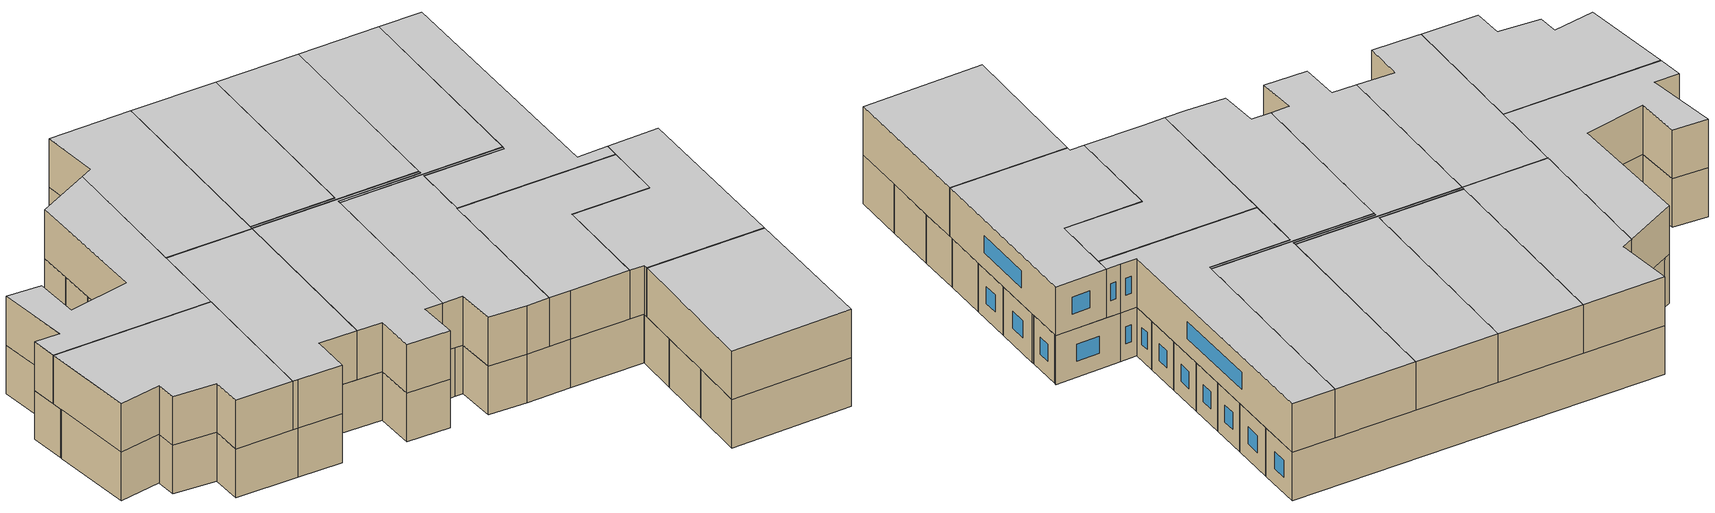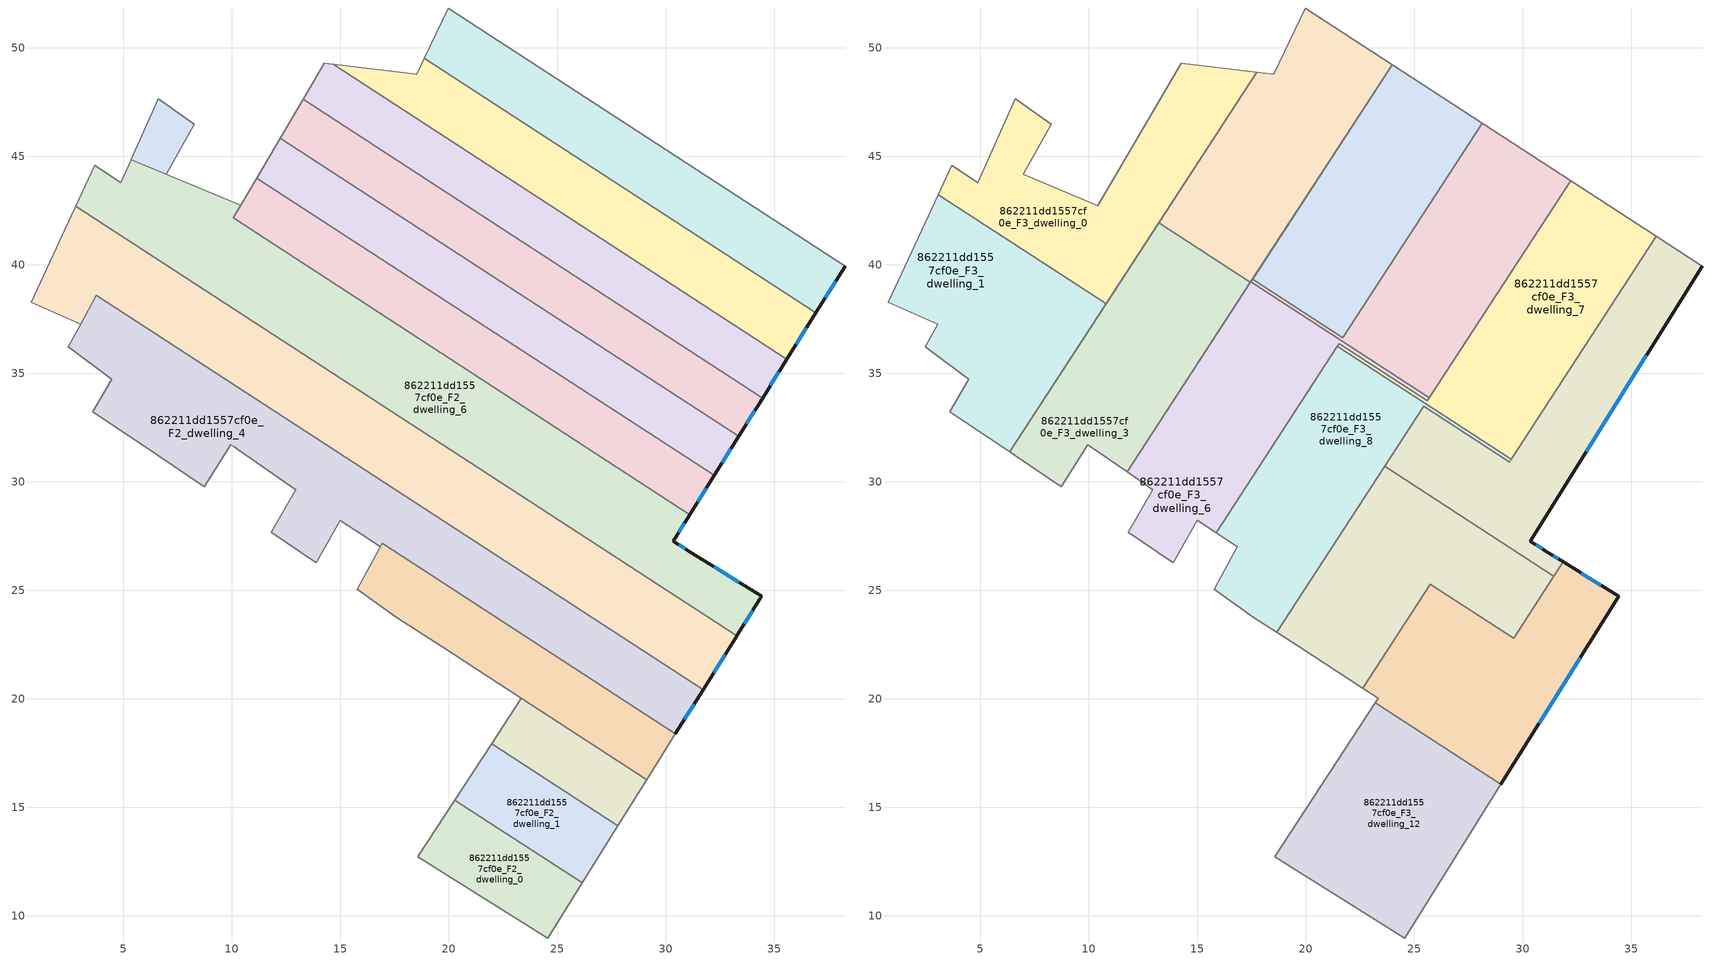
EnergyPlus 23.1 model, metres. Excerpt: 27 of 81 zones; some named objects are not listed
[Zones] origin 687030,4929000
862211dd1557cf0e_F2_dwelling_0
 floor to 862211dd1557cf0e_F1_dwelling_0 (EU_floor_Construction): 26.15,11.52 24.56,8.98 18.59,12.72 20.29,15.33 z6
 wall to 862211dd1557cf0e_F2_dwelling_1 (EU_wall_Construction): 26.15,11.52 20.29,15.33 z6:9
 wall adiabatic (EU_wall_Construction): 20.29,15.33 18.59,12.72 24.56,8.98 26.15,11.52 z6:9
862211dd1557cf0e_F2_dwelling_1
 floor to 862211dd1557cf0e_F1_dwelling_1 (EU_floor_Construction): 27.8,14.15 26.15,11.52 20.29,15.33 21.98,17.93 z6
 wall to 862211dd1557cf0e_F2_dwelling_2 (EU_wall_Construction): 27.8,14.15 21.98,17.93 z6:9
 wall adiabatic (EU_wall_Construction): 26.15,11.52 27.8,14.15 / 21.98,17.93 20.29,15.33 z6:9
862211dd1557cf0e_F2_dwelling_10
 floor to 862211dd1557cf0e_F1_dwelling_10 (EU_floor_Construction): 34.46,33.85 33.37,32.1 12.25,45.83 13.3,47.61 z6
 wall outside (EU_wall_Construction): 33.37,32.1 34.46,33.85 z6:9
 wall to 862211dd1557cf0e_F2_dwelling_9 (EU_wall_Construction): 12.25,45.83 33.37,32.1 z6:9
 wall adiabatic (EU_wall_Construction): 13.3,47.61 12.25,45.83 z6:9
 wall to 862211dd1557cf0e_F2_dwelling_11 (EU_wall_Construction): 34.46,33.85 13.3,47.61 z6:9
 window (EU_Window_Construction): 33.72,32.67 34.11,33.28 z6.98:8.02
 ceiling adiabatic (EU_roof_Construction): 14.72,44.22 15.85,45.95 13.3,47.61 12.25,45.83 z9
862211dd1557cf0e_F2_dwelling_11
 floor to 862211dd1557cf0e_F1_dwelling_11 (EU_floor_Construction): 35.58,35.64 34.46,33.85 13.3,47.61 14.28,49.28 14.69,49.23 z6
 wall outside (EU_wall_Construction): 34.46,33.85 35.58,35.64 z6:9
 wall adiabatic (EU_wall_Construction): 14.69,49.23 14.28,49.28 13.3,47.61 z6:9
 wall to 862211dd1557cf0e_F2_dwelling_12 (EU_wall_Construction): 35.58,35.64 14.69,49.23 z6:9
 window (EU_Window_Construction): 34.83,34.44 35.22,35.06 z6.98:8.02
 ceiling adiabatic (EU_roof_Construction): 32.25,35.29 33.4,37.06 29.45,39.63 28.3,37.86 z9
862211dd1557cf0e_F2_dwelling_12
 floor to 862211dd1557cf0e_F1_dwelling_12 (EU_floor_Construction): 36.92,37.79 35.58,35.64 14.69,49.23 18.53,48.78 18.88,49.52 z6
 wall outside (EU_wall_Construction): 35.58,35.64 36.92,37.79 z6:9
 wall adiabatic (EU_wall_Construction): 18.88,49.52 18.53,48.78 14.69,49.23 z6:9
 wall to 862211dd1557cf0e_F2_dwelling_13 (EU_wall_Construction): 36.92,37.79 18.88,49.52 z6:9
 window (EU_Window_Construction): 36.02,36.34 36.49,37.09 z6.98:8.02
 ceiling adiabatic (EU_roof_Construction): 33.4,37.06 34.78,39.18 30.82,41.75 29.45,39.63 z9
862211dd1557cf0e_F2_dwelling_13
 floor to 862211dd1557cf0e_F1_dwelling_13 (EU_floor_Construction): 38.27,39.94 36.92,37.79 18.88,49.52 19.98,51.83 z6
 wall outside (EU_wall_Construction): 36.92,37.79 38.27,39.94 z6:9
 wall adiabatic (EU_wall_Construction): 38.27,39.94 19.98,51.83 18.88,49.52 z6:9
 window (EU_Window_Construction): 37.36,38.49 37.83,39.24 z6.98:8.02
 ceiling adiabatic (EU_roof_Construction): 30.82,41.75 32.21,43.88 23.98,49.22 22.6,47.1 z9
862211dd1557cf0e_F2_dwelling_2
 floor to 862211dd1557cf0e_F1_dwelling_2 (EU_floor_Construction): 29.12,16.26 27.8,14.15 21.98,17.93 23.34,20.02 z6
 wall to 862211dd1557cf0e_F2_dwelling_3 (EU_wall_Construction): 29.12,16.26 23.34,20.02 z6:9
 wall adiabatic (EU_wall_Construction): 27.8,14.15 29.12,16.26 / 23.34,20.02 21.98,17.93 z6:9
862211dd1557cf0e_F2_dwelling_3
 floor to 862211dd1557cf0e_F1_dwelling_3 (EU_floor_Construction): 30.45,18.39 29.12,16.26 23.34,20.02 19.72,22.39 17.58,23.75 15.78,25.04 16.95,27.17 z6
 wall adiabatic (EU_wall_Construction): 29.12,16.26 30.45,18.39 16.95,27.17 15.78,25.04 17.58,23.75 19.72,22.39 23.34,20.02 z6:9
862211dd1557cf0e_F2_dwelling_4
 floor to 862211dd1557cf0e_F1_dwelling_4 (EU_floor_Construction): 31.72,20.42 30.45,18.39 16.94,27.17 16.85,27 16.48,27.25 16.22,27.42 16.2,27.43 15.13,28.14 15,28.22 13.89,26.26 11.82,27.67 12.97,29.63 10.37,31.43 10.33,31.45 10.12,31.6 9.97,31.71 8.74,29.78 6.61,31.23 3.61,33.23 4.48,34.73 2.48,36.23 3.04,37.26 3.77,38.59 z6
 wall outside (EU_wall_Construction): 30.45,18.39 31.72,20.42 z6:9
 wall adiabatic (EU_wall_Construction): 3.04,37.25 2.48,36.23 4.48,34.73 3.61,33.23 6.61,31.23 8.74,29.78 9.97,31.71 10.12,31.6 10.33,31.45 10.37,31.43 12.97,29.63 11.82,27.67 13.89,26.26 15,28.22 15.13,28.14 16.2,27.43 16.22,27.42 16.48,27.25 16.85,27 16.94,27.17 30.45,18.39 / 3.77,38.59 3.04,37.26 z6:9
 wall to 862211dd1557cf0e_F2_dwelling_5 (EU_wall_Construction): 31.72,20.42 3.77,38.59 z6:9
 window (EU_Window_Construction): 30.87,19.05 31.31,19.76 z6.98:8.02
862211dd1557cf0e_F2_dwelling_5
 floor to 862211dd1557cf0e_F1_dwelling_5 (EU_floor_Construction): 33.28,22.9 33.22,22.81 31.72,20.42 3.77,38.59 3.04,37.26 0.78,38.28 2.78,42.61 2.83,42.7 z6
 wall outside (EU_wall_Construction): 31.72,20.42 33.22,22.81 33.28,22.9 z6:9
 wall adiabatic (EU_wall_Construction): 2.83,42.7 2.78,42.61 0.78,38.28 3.04,37.26 3.77,38.59 z6:9
 wall to 862211dd1557cf0e_F2_dwelling_6 (EU_wall_Construction): 33.28,22.9 2.83,42.7 z6:9
 window (EU_Window_Construction): 32.21,21.2 32.74,22.03 z6.98:8.02
 ceiling adiabatic (EU_roof_Construction): 13.12,32.51 14.72,34.97 10.49,37.71 8.9,35.26 z9
862211dd1557cf0e_F2_dwelling_6
 floor to 862211dd1557cf0e_F1_dwelling_6 (EU_floor_Construction): 31.11,28.49 30.35,27.27 31.19,26.74 34.42,24.72 34.36,24.63 33.28,22.9 2.83,42.7 3.7,44.58 4.9,43.78 5.38,44.84 10.42,42.73 10.08,42.16 z6
 wall outside (EU_wall_Construction): 33.28,22.9 34.36,24.63 34.42,24.72 31.19,26.74 30.35,27.27 31.11,28.49 z6:9
 wall adiabatic (EU_wall_Construction): 10.08,42.16 10.42,42.73 5.38,44.84 4.9,43.78 3.7,44.58 2.83,42.7 z6:9
 wall to 862211dd1557cf0e_F2_dwelling_8 (EU_wall_Construction): 31.11,28.49 10.08,42.16 z6:9
 window (EU_Window_Construction): 30.6,27.66 30.86,28.09 / 30.91,26.91 30.62,27.09 / 33.37,25.37 32.24,26.08 / 33.63,23.46 34.01,24.07 z6.98:8.02
862211dd1557cf0e_F2_dwelling_7
 floor to 862211dd1557cf0e_F1_dwelling_7 (EU_floor_Construction): 8.27,46.47 6.99,44.17 5.38,44.84 6.63,47.66 z6
 wall adiabatic (EU_wall_Construction): 5.38,44.84 6.99,44.17 8.27,46.47 6.63,47.66 5.38,44.85 z6:9
862211dd1557cf0e_F2_dwelling_8
 floor to 862211dd1557cf0e_F1_dwelling_8 (EU_floor_Construction): 32.24,30.29 31.11,28.49 10.08,42.16 10.43,42.73 11.17,43.99 z6
 wall outside (EU_wall_Construction): 31.11,28.49 32.24,30.29 z6:9
 wall adiabatic (EU_wall_Construction): 11.17,43.99 10.43,42.73 10.08,42.16 z6:9
 wall to 862211dd1557cf0e_F2_dwelling_9 (EU_wall_Construction): 32.24,30.29 11.17,43.99 z6:9
 window (EU_Window_Construction): 31.48,29.07 31.87,29.7 z6.98:8.02
 ceiling adiabatic (EU_roof_Construction): 12.4,40.65 13.56,42.43 11.17,43.99 10.43,42.73 10.08,42.16 z9
862211dd1557cf0e_F2_dwelling_9
 floor to 862211dd1557cf0e_F1_dwelling_9 (EU_floor_Construction): 33.37,32.1 32.24,30.29 11.17,43.99 12.25,45.83 z6
 wall outside (EU_wall_Construction): 32.24,30.29 33.37,32.1 z6:9
 wall adiabatic (EU_wall_Construction): 12.25,45.83 11.17,43.99 z6:9
 window (EU_Window_Construction): 32.6,30.88 33,31.51 z6.98:8.02
 ceiling adiabatic (EU_roof_Construction): 13.56,42.43 14.72,44.22 12.25,45.83 11.17,43.99 z9
862211dd1557cf0e_F3_dwelling_0
 floor to 862211dd1557cf0e_F2_dwelling_6 (EU_floor_Construction): 10.42,42.73 10.08,42.16 12.4,40.65 10.81,38.19 3.07,43.22 3.7,44.58 4.9,43.78 5.38,44.84 z9
 floor to 862211dd1557cf0e_F2_dwelling_7 (EU_floor_Construction): 8.27,46.47 6.99,44.17 5.38,44.85 6.63,47.66 z9
 floor to 862211dd1557cf0e_F2_dwelling_11 (EU_floor_Construction): 17,47.73 15.85,45.95 13.3,47.61 14.28,49.28 14.69,49.23 z9
 floor adiabatic (EU_floor_Construction): 14.28,49.28 13.3,47.61 15.85,45.95 12.4,40.65 10.08,42.16 10.42,42.73 z9
 floor to 862211dd1557cf0e_F2_dwelling_12 (EU_floor_Construction): 17.75,48.87 17,47.73 14.69,49.23 z9
 wall adiabatic (EU_wall_Construction): 10.81,38.19 17.75,48.87 14.28,49.28 10.42,42.73 6.99,44.17 8.27,46.47 6.63,47.66 4.9,43.78 3.7,44.58 3.07,43.22 z9:12
 wall to 862211dd1557cf0e_F3_dwelling_1 (EU_wall_Construction): 3.07,43.22 10.81,38.19 z9:12
 ceiling to 862211dd1557cf0e_F4_dwelling_0 (EU_floor_Construction): 10.81,38.19 17.75,48.87 14.28,49.28 10.42,42.73 6.99,44.17 8.27,46.47 6.63,47.66 4.9,43.78 3.7,44.58 3.07,43.22 z12
862211dd1557cf0e_F3_dwelling_1
 floor to 862211dd1557cf0e_F2_dwelling_5 (EU_floor_Construction): 10.49,37.71 8.9,35.26 3.77,38.59 3.04,37.26 0.78,38.28 2.81,42.67 2.83,42.7 z9
 floor to 862211dd1557cf0e_F2_dwelling_4 (EU_floor_Construction): 8.9,35.26 6.38,31.38 3.61,33.23 4.48,34.73 2.48,36.23 3.1,37.37 3.77,38.59 z9
 floor to 862211dd1557cf0e_F2_dwelling_6 (EU_floor_Construction): 10.81,38.19 10.49,37.71 2.83,42.7 3.07,43.22 z9
 wall adiabatic (EU_wall_Construction): 3.07,43.22 0.78,38.28 3.04,37.26 2.48,36.23 4.48,34.73 3.61,33.23 6.38,31.38 10.81,38.19 z9:12
 ceiling to 862211dd1557cf0e_F4_dwelling_1 (EU_floor_Construction): 6.38,31.38 10.81,38.19 3.07,43.22 0.78,38.28 3.04,37.26 2.48,36.23 4.48,34.73 3.61,33.23 z12
862211dd1557cf0e_F3_dwelling_10
 floor to 862211dd1557cf0e_F2_dwelling_3 (EU_floor_Construction): 23.99,22.59 22.63,20.48 19.72,22.39 18.67,23.05 20.04,25.16 z9
 floor to 862211dd1557cf0e_F2_dwelling_5 (EU_floor_Construction): 30.73,24.55 29.58,22.79 25.75,25.28 25.3,24.59 21.34,27.17 22.94,29.62 z9
 floor to 862211dd1557cf0e_F2_dwelling_4 (EU_floor_Construction): 25.3,24.59 23.99,22.59 20.04,25.16 21.34,27.17 z9
 floor to 862211dd1557cf0e_F2_dwelling_6 (EU_floor_Construction): 31.44,25.64 30.73,24.55 22.94,29.62 23.64,30.7 z9
 wall to 862211dd1557cf0e_F3_dwelling_11 (EU_wall_Construction): 22.63,20.48 25.75,25.28 29.58,22.79 31.44,25.64 z9:12
 wall adiabatic (EU_wall_Construction): 18.67,23.05 19.72,22.39 22.63,20.48 z9:12
 wall to 862211dd1557cf0e_F3_dwelling_9 (EU_wall_Construction): 31.44,25.64 23.64,30.71 z9:12
 wall to 862211dd1557cf0e_F3_dwelling_8 (EU_wall_Construction): 23.64,30.71 18.67,23.05 z9:12
 ceiling to 862211dd1557cf0e_F4_dwelling_10 (EU_floor_Construction): 29.58,22.79 31.44,25.64 23.64,30.71 18.67,23.05 19.72,22.39 22.63,20.48 25.75,25.28 z12
862211dd1557cf0e_F3_dwelling_11
 floor to 862211dd1557cf0e_F2_dwelling_4 (EU_floor_Construction): 31.72,20.42 30.45,18.39 23.99,22.59 25.3,24.59 z9
 floor to 862211dd1557cf0e_F2_dwelling_2 (EU_floor_Construction): 29.12,16.26 28.99,16.05 23.2,19.81 23.34,20.02 z9
 floor to 862211dd1557cf0e_F2_dwelling_3 (EU_floor_Construction): 30.45,18.39 29.12,16.26 23.34,20.02 22.63,20.48 23.99,22.59 z9
 floor to 862211dd1557cf0e_F2_dwelling_5 (EU_floor_Construction): 33.28,22.9 33.26,22.87 31.72,20.42 25.3,24.59 25.75,25.28 29.58,22.79 30.73,24.55 z9
 floor to 862211dd1557cf0e_F2_dwelling_6 (EU_floor_Construction): 34.42,24.72 33.28,22.9 30.73,24.55 31.87,26.31 z9
 wall outside (EU_wall_Construction): 28.99,16.05 34.42,24.72 31.87,26.31 z9:12
 wall to 862211dd1557cf0e_F3_dwelling_12 (EU_wall_Construction): 23.2,19.81 28.99,16.05 z9:12
 wall adiabatic (EU_wall_Construction): 22.63,20.48 23.34,20.02 23.2,19.81 z9:12
 wall to 862211dd1557cf0e_F3_dwelling_9 (EU_wall_Construction): 31.87,26.31 31.44,25.64 z9:12
 window (EU_Window_Construction): 33.59,25.23 32.7,25.79 / 30.75,18.87 32.65,21.9 z9.98:11.02
 ceiling to 862211dd1557cf0e_F4_dwelling_11 (EU_floor_Construction): 28.99,16.05 34.42,24.72 31.87,26.31 29.58,22.79 25.75,25.28 22.63,20.48 23.34,20.02 23.2,19.81 z12
862211dd1557cf0e_F3_dwelling_12
 floor to 862211dd1557cf0e_F2_dwelling_0 (EU_floor_Construction): 26.15,11.52 24.56,8.98 18.59,12.72 20.29,15.33 z9
 floor to 862211dd1557cf0e_F2_dwelling_1 (EU_floor_Construction): 27.8,14.15 26.15,11.52 20.29,15.33 21.98,17.93 z9
 floor to 862211dd1557cf0e_F2_dwelling_2 (EU_floor_Construction): 28.99,16.05 27.8,14.15 21.98,17.93 23.2,19.81 z9
 wall adiabatic (EU_wall_Construction): 23.2,19.81 18.59,12.72 24.56,8.98 28.99,16.05 z9:12
 ceiling to 862211dd1557cf0e_F4_dwelling_12 (EU_floor_Construction): 24.56,8.98 28.99,16.05 23.2,19.81 18.59,12.72 z12
862211dd1557cf0e_F3_dwelling_2
 floor to 862211dd1557cf0e_F2_dwelling_10 (EU_floor_Construction): 20.07,43.21 18.95,41.47 14.72,44.22 15.85,45.95 z9
 floor to 862211dd1557cf0e_F2_dwelling_9 (EU_floor_Construction): 18.95,41.47 17.78,39.68 13.56,42.43 14.72,44.22 z9
 floor to 862211dd1557cf0e_F2_dwelling_12 (EU_floor_Construction): 22.6,47.1 21.22,44.98 17,47.73 17.75,48.87 18.53,48.78 18.88,49.52 z9
 floor to 862211dd1557cf0e_F2_dwelling_11 (EU_floor_Construction): 21.22,44.98 20.07,43.21 15.85,45.95 17,47.73 z9
 floor to 862211dd1557cf0e_F2_dwelling_8 (EU_floor_Construction): 17.78,39.68 17.45,39.18 13.23,41.92 13.56,42.43 z9
 floor to 862211dd1557cf0e_F2_dwelling_13 (EU_floor_Construction): 23.98,49.22 22.6,47.1 18.88,49.52 19.98,51.83 z9
 wall adiabatic (EU_wall_Construction): 17.45,39.18 23.98,49.22 19.98,51.83 18.53,48.78 17.75,48.87 13.23,41.92 z9:12
 wall to 862211dd1557cf0e_F3_dwelling_3 (EU_wall_Construction): 13.23,41.92 17.45,39.18 z9:12
 ceiling to 862211dd1557cf0e_F4_dwelling_2 (EU_floor_Construction): 17.45,39.18 23.98,49.22 19.98,51.83 18.53,48.78 17.75,48.87 13.23,41.92 z12
862211dd1557cf0e_F3_dwelling_3
 floor to 862211dd1557cf0e_F2_dwelling_8 (EU_floor_Construction): 17.45,39.18 16.63,37.9 12.4,40.65 13.23,41.92 z9
 floor to 862211dd1557cf0e_F2_dwelling_4 (EU_floor_Construction): 13.12,32.51 11.78,30.45 10.36,31.43 10.33,31.45 10.12,31.6 9.97,31.71 8.74,29.78 6.61,31.23 6.38,31.38 8.9,35.26 z9
 floor to 862211dd1557cf0e_F2_dwelling_6 (EU_floor_Construction): 16.63,37.9 14.72,34.97 10.49,37.71 12.4,40.65 z9
 floor adiabatic (EU_floor_Construction): 14.72,34.97 13.12,32.51 8.9,35.26 10.49,37.71 z9
 wall adiabatic (EU_wall_Construction): 13.23,41.92 6.38,31.38 6.61,31.23 8.74,29.78 9.97,31.71 11.78,30.45 17.45,39.18 z9:12
 ceiling to 862211dd1557cf0e_F4_dwelling_3 (EU_floor_Construction): 11.78,30.45 17.45,39.18 13.23,41.92 6.38,31.38 6.61,31.23 8.74,29.78 9.97,31.71 z12
862211dd1557cf0e_F3_dwelling_4
 floor to 862211dd1557cf0e_F2_dwelling_11 (EU_floor_Construction): 25.39,42.27 24.24,40.5 20.07,43.21 21.22,44.98 z9
 floor to 862211dd1557cf0e_F2_dwelling_10 (EU_floor_Construction): 24.24,40.5 23.11,38.77 18.95,41.47 20.07,43.21 z9
 floor adiabatic (EU_floor_Construction): 28.15,46.51 26.77,44.39 22.6,47.1 23.98,49.22 z9
 floor to 862211dd1557cf0e_F2_dwelling_9 (EU_floor_Construction): 23.11,38.77 21.95,36.98 17.78,39.68 18.95,41.47 z9
 floor to 862211dd1557cf0e_F2_dwelling_12 (EU_floor_Construction): 26.77,44.39 25.39,42.27 21.22,44.98 22.6,47.1 z9
 floor to 862211dd1557cf0e_F2_dwelling_8 (EU_floor_Construction): 21.95,36.98 21.72,36.63 17.56,39.33 17.78,39.68 z9
 wall to 862211dd1557cf0e_F3_dwelling_5 (EU_wall_Construction): 17.56,39.33 21.72,36.63 28.15,46.51 z9:12
 wall adiabatic (EU_wall_Construction): 28.15,46.51 23.98,49.22 17.56,39.33 z9:12
 ceiling to 862211dd1557cf0e_F4_dwelling_4 (EU_floor_Construction): 21.72,36.63 28.15,46.51 23.98,49.22 17.56,39.33 z12
862211dd1557cf0e_F3_dwelling_5
 floor to 862211dd1557cf0e_F2_dwelling_12 (EU_floor_Construction): 30.82,41.75 29.45,39.63 25.39,42.27 26.77,44.39 z9
 floor to 862211dd1557cf0e_F2_dwelling_11 (EU_floor_Construction): 29.45,39.63 28.3,37.86 24.24,40.5 25.39,42.27 z9
 floor adiabatic (EU_floor_Construction): 32.21,43.88 30.82,41.75 26.77,44.39 28.15,46.51 z9
 floor to 862211dd1557cf0e_F2_dwelling_10 (EU_floor_Construction): 28.3,37.86 27.17,36.13 23.11,38.77 24.24,40.5 z9
 floor to 862211dd1557cf0e_F2_dwelling_9 (EU_floor_Construction): 27.17,36.13 26.01,34.34 21.95,36.98 23.11,38.77 z9
 floor to 862211dd1557cf0e_F2_dwelling_8 (EU_floor_Construction): 21.95,36.98 26.01,34.34 25.69,33.86 17.47,39.2 17.56,39.33 21.72,36.63 z9
 wall adiabatic (EU_wall_Construction): 32.21,43.88 28.15,46.51 / 17.56,39.33 17.47,39.2 z9:12
 wall to 862211dd1557cf0e_F3_dwelling_6 (EU_wall_Construction): 17.47,39.2 25.69,33.86 z9:12
 wall to 862211dd1557cf0e_F3_dwelling_7 (EU_wall_Construction): 25.69,33.86 32.21,43.88 z9:12
 ceiling to 862211dd1557cf0e_F4_dwelling_5 (EU_floor_Construction): 25.69,33.86 32.21,43.88 28.15,46.51 21.72,36.63 17.56,39.33 17.47,39.2 z12
862211dd1557cf0e_F3_dwelling_6
 floor to 862211dd1557cf0e_F2_dwelling_4 (EU_floor_Construction): 17.29,29.8 15.88,27.64 15,28.22 13.89,26.26 11.82,27.67 12.97,29.63 11.78,30.45 13.12,32.51 z9
 floor to 862211dd1557cf0e_F2_dwelling_5 (EU_floor_Construction): 18.88,32.26 17.29,29.8 13.12,32.51 14.72,34.97 z9
 floor to 862211dd1557cf0e_F2_dwelling_6 (EU_floor_Construction): 20.79,35.2 18.88,32.26 14.72,34.97 16.63,37.9 z9
 floor to 862211dd1557cf0e_F2_dwelling_8 (EU_floor_Construction): 21.55,36.36 20.79,35.2 16.63,37.9 17.47,39.2 25.69,33.86 25.61,33.72 z9
 wall adiabatic (EU_wall_Construction): 17.47,39.2 11.78,30.45 12.97,29.63 11.82,27.67 13.89,26.26 15,28.22 15.88,27.64 z9:12
 wall to 862211dd1557cf0e_F3_dwelling_7 (EU_wall_Construction): 21.47,36.24 21.55,36.36 25.61,33.72 25.69,33.86 z9:12
 wall to 862211dd1557cf0e_F3_dwelling_8 (EU_wall_Construction): 15.88,27.64 21.47,36.24 z9:12
 ceiling to 862211dd1557cf0e_F4_dwelling_6 (EU_floor_Construction): 25.61,33.72 25.69,33.86 17.47,39.2 11.78,30.45 12.97,29.63 11.82,27.67 13.89,26.26 15,28.22 15.88,27.64 21.55,36.36 z12
862211dd1557cf0e_F3_dwelling_7
 floor to 862211dd1557cf0e_F2_dwelling_13 (EU_floor_Construction): 36.16,41.3 34.78,39.18 30.82,41.75 32.21,43.88 z9
 floor to 862211dd1557cf0e_F2_dwelling_10 (EU_floor_Construction): 32.25,35.29 31.13,33.56 27.17,36.13 28.3,37.86 z9
 floor adiabatic (EU_floor_Construction): 34.78,39.18 32.25,35.29 28.3,37.86 30.82,41.75 z9
 floor to 862211dd1557cf0e_F2_dwelling_9 (EU_floor_Construction): 31.13,33.56 29.96,31.77 26.01,34.34 27.17,36.13 z9
 floor to 862211dd1557cf0e_F2_dwelling_8 (EU_floor_Construction): 26.01,34.34 29.96,31.77 29.48,31.03 21.47,36.24 21.55,36.36 25.61,33.72 z9
 wall adiabatic (EU_wall_Construction): 36.16,41.3 32.21,43.88 z9:12
 wall to 862211dd1557cf0e_F3_dwelling_8 (EU_wall_Construction): 21.47,36.24 29.48,31.03 z9:12
 wall to 862211dd1557cf0e_F3_dwelling_9 (EU_wall_Construction): 29.48,31.03 36.16,41.3 z9:12
 ceiling to 862211dd1557cf0e_F4_dwelling_7 (EU_floor_Construction): 29.48,31.03 36.16,41.3 32.21,43.88 25.61,33.72 21.55,36.36 21.47,36.24 z12
862211dd1557cf0e_F3_dwelling_8
 floor to 862211dd1557cf0e_F2_dwelling_6 (EU_floor_Construction): 24.85,32.56 22.94,29.62 18.88,32.26 20.79,35.2 z9
 floor to 862211dd1557cf0e_F2_dwelling_3 (EU_floor_Construction): 20.04,25.16 18.67,23.05 17.58,23.75 15.78,25.04 16.95,27.17 z9
 floor to 862211dd1557cf0e_F2_dwelling_8 (EU_floor_Construction): 25.44,33.47 24.85,32.56 20.79,35.2 21.47,36.24 29.48,31.03 29.4,30.9 z9
 floor to 862211dd1557cf0e_F2_dwelling_4 (EU_floor_Construction): 21.34,27.17 20.04,25.16 16.94,27.17 16.85,27 16.22,27.42 16.2,27.43 15.88,27.64 17.29,29.8 z9
 floor to 862211dd1557cf0e_F2_dwelling_5 (EU_floor_Construction): 22.94,29.62 21.34,27.17 17.29,29.8 18.88,32.26 z9
 wall to 862211dd1557cf0e_F3_dwelling_9 (EU_wall_Construction): 23.64,30.71 25.44,33.47 29.4,30.9 29.48,31.03 z9:12
 wall adiabatic (EU_wall_Construction): 15.88,27.64 16.85,27 15.78,25.04 17.58,23.75 18.67,23.05 z9:12
 ceiling to 862211dd1557cf0e_F4_dwelling_8 (EU_floor_Construction): 29.4,30.9 29.48,31.03 21.47,36.24 15.88,27.64 16.85,27 15.78,25.04 17.58,23.75 18.67,23.05 25.44,33.47 z12
862211dd1557cf0e_F3_dwelling_9
 floor to 862211dd1557cf0e_F2_dwelling_9 (EU_floor_Construction): 33.37,32.1 32.24,30.29 29.96,31.77 31.13,33.56 z9
 floor to 862211dd1557cf0e_F2_dwelling_8 (EU_floor_Construction): 29.96,31.77 32.24,30.29 31.11,28.49 24.85,32.56 25.44,33.47 29.4,30.9 z9
 floor to 862211dd1557cf0e_F2_dwelling_6 (EU_floor_Construction): 31.11,28.49 30.35,27.27 31.19,26.74 31.87,26.31 31.44,25.64 23.64,30.7 24.85,32.56 z9
 floor to 862211dd1557cf0e_F2_dwelling_12 (EU_floor_Construction): 36.92,37.79 35.58,35.64 33.4,37.06 34.78,39.18 z9
 floor to 862211dd1557cf0e_F2_dwelling_13 (EU_floor_Construction): 38.27,39.94 36.92,37.79 34.78,39.18 36.16,41.3 z9
 floor to 862211dd1557cf0e_F2_dwelling_10 (EU_floor_Construction): 34.46,33.85 33.37,32.1 31.13,33.56 32.25,35.29 z9
 floor to 862211dd1557cf0e_F2_dwelling_11 (EU_floor_Construction): 35.58,35.64 34.46,33.85 32.25,35.29 33.4,37.06 z9
 wall outside (EU_wall_Construction): 31.87,26.31 31.19,26.74 30.35,27.27 38.27,39.94 z9:12
 wall adiabatic (EU_wall_Construction): 38.27,39.94 36.16,41.3 z9:12
 window (EU_Window_Construction): 32.92,31.39 35.69,35.82 / 30.91,26.91 30.62,27.09 / 31.65,26.45 31.41,26.6 z9.98:11.02
 ceiling to 862211dd1557cf0e_F4_dwelling_9 (EU_floor_Construction): 31.87,26.31 31.19,26.74 30.35,27.27 38.27,39.94 36.16,41.3 29.4,30.9 25.44,33.47 23.64,30.71 31.44,25.64 z12
[Building]
EU S2 Campaign: North Axis=0; Terrain=City; Solar Distribution=FullExterior
[Site:Location]
Bologna: Latitude=44.5; Longitude=11.25; Time Zone=1; Elevation=37
[SizingPeriod:WeatherFileDays]
AnnualSizingPeriod: Begin Month=1; Begin Day of Month=1; End Month=12; End Day of Month=31; Day of Week for Start Day=Monday; Use Weather File Daylight Saving Period=No; Use Weather File Rain and Snow Indicators=No
[MATERIAL]
EU_InternalMass_Material: Roughness=MediumRough; Thickness=0.1; Conductivity=1; Density=1800; Specific Heat=900; Thermal Absorptance=0.9; Solar Absorptance=0.7; Visible Absorptance=0.7
[MATERIAL:NOMASS] Roughness=MediumRough; Thermal Absorptance=0.9; Solar Absorptance=0.7; Visible Absorptance=0.7
Name | Thermal Resistance
EU_wall_NoMass | 0.905828
EU_roof_NoMass | 0.37593
EU_floor_NoMass | 0.67114
[WINDOWMATERIAL:SIMPLEGLAZINGSYSTEM]
EU_Window_SimpleGlazing: UFactor=4.52486; Solar Heat Gain Coefficient=0.85; Visible Transmittance=0.85
[CONSTRUCTION]
EU_wall_Construction: EU_wall_NoMass
EU_roof_Construction: EU_roof_NoMass
EU_floor_Construction: EU_floor_NoMass
EU_Window_Construction: EU_Window_SimpleGlazing
EU_InternalMass_Construction: EU_InternalMass_Material
[ZONE] Type=1; Multiplier=1; Ceiling Height=autocalculate; Floor Area=autocalculate; Part of Total Floor Area=Yes
Name | Volume
862211dd1557cf0e_F2_dwelling_0 | 64.3982
862211dd1557cf0e_F3_dwelling_0; 862211dd1557cf0e_F3_dwelling_4 | 175.789
862211dd1557cf0e_F2_dwelling_1 | 64.7966
862211dd1557cf0e_F3_dwelling_1 | 175.793
862211dd1557cf0e_F2_dwelling_10 | 156.446
862211dd1557cf0e_F3_dwelling_10 | 175.81
862211dd1557cf0e_F2_dwelling_11 | 160.201
862211dd1557cf0e_F3_dwelling_11 | 175.776
862211dd1557cf0e_F2_dwelling_12 | 171.435
862211dd1557cf0e_F3_dwelling_12 | 175.795
862211dd1557cf0e_F2_dwelling_13 | 164.79
862211dd1557cf0e_F2_dwelling_2 | 51.6907
862211dd1557cf0e_F3_dwelling_2 | 175.779
862211dd1557cf0e_F2_dwelling_3 | 120.47
862211dd1557cf0e_F3_dwelling_3 | 175.794
862211dd1557cf0e_F2_dwelling_4 | 303.129
862211dd1557cf0e_F2_dwelling_5 | 330.406
862211dd1557cf0e_F3_dwelling_5 | 175.809
862211dd1557cf0e_F2_dwelling_6 | 360.548
862211dd1557cf0e_F3_dwelling_6; 862211dd1557cf0e_F3_dwelling_9 | 175.784
862211dd1557cf0e_F2_dwelling_7 | 16.054
862211dd1557cf0e_F3_dwelling_7 | 175.778
862211dd1557cf0e_F2_dwelling_8 | 159.894
862211dd1557cf0e_F3_dwelling_8 | 175.785
862211dd1557cf0e_F2_dwelling_9 | 161.073
[INTERNALMASS] Construction=EU_InternalMass_Construction
Name | Zone or ZoneList | Surface Area
862211dd1557cf0e_F2_dwelling_0_EU_InternalMass | 862211dd1557cf0e_F2_dwelling_0 | 21.4661
862211dd1557cf0e_F2_dwelling_1_EU_InternalMass | 862211dd1557cf0e_F2_dwelling_1 | 21.5992
862211dd1557cf0e_F2_dwelling_2_EU_InternalMass | 862211dd1557cf0e_F2_dwelling_2 | 17.2304
862211dd1557cf0e_F2_dwelling_3_EU_InternalMass | 862211dd1557cf0e_F2_dwelling_3 | 40.1604
862211dd1557cf0e_F2_dwelling_4_EU_InternalMass | 862211dd1557cf0e_F2_dwelling_4 | 101.048
862211dd1557cf0e_F2_dwelling_5_EU_InternalMass | 862211dd1557cf0e_F2_dwelling_5 | 110.136
862211dd1557cf0e_F2_dwelling_6_EU_InternalMass | 862211dd1557cf0e_F2_dwelling_6 | 120.181
862211dd1557cf0e_F2_dwelling_7_EU_InternalMass | 862211dd1557cf0e_F2_dwelling_7 | 5.35182
862211dd1557cf0e_F2_dwelling_8_EU_InternalMass | 862211dd1557cf0e_F2_dwelling_8 | 53.3032
862211dd1557cf0e_F2_dwelling_9_EU_InternalMass | 862211dd1557cf0e_F2_dwelling_9 | 53.6909
862211dd1557cf0e_F2_dwelling_10_EU_InternalMass | 862211dd1557cf0e_F2_dwelling_10 | 52.1486
862211dd1557cf0e_F2_dwelling_11_EU_InternalMass | 862211dd1557cf0e_F2_dwelling_11 | 53.4007
862211dd1557cf0e_F2_dwelling_12_EU_InternalMass | 862211dd1557cf0e_F2_dwelling_12 | 57.1449
862211dd1557cf0e_F2_dwelling_13_EU_InternalMass | 862211dd1557cf0e_F2_dwelling_13 | 54.9302
862211dd1557cf0e_F3_dwelling_0_EU_InternalMass | 862211dd1557cf0e_F3_dwelling_0 | 58.5985
862211dd1557cf0e_F3_dwelling_1_EU_InternalMass | 862211dd1557cf0e_F3_dwelling_1 | 58.5966
862211dd1557cf0e_F3_dwelling_2_EU_InternalMass | 862211dd1557cf0e_F3_dwelling_2 | 58.5928
862211dd1557cf0e_F3_dwelling_3_EU_InternalMass | 862211dd1557cf0e_F3_dwelling_3 | 58.598
862211dd1557cf0e_F3_dwelling_4_EU_InternalMass | 862211dd1557cf0e_F3_dwelling_4 | 58.5975
862211dd1557cf0e_F3_dwelling_5_EU_InternalMass | 862211dd1557cf0e_F3_dwelling_5 | 58.6028
862211dd1557cf0e_F3_dwelling_6_EU_InternalMass | 862211dd1557cf0e_F3_dwelling_6 | 58.5948
862211dd1557cf0e_F3_dwelling_7_EU_InternalMass | 862211dd1557cf0e_F3_dwelling_7 | 58.5932
862211dd1557cf0e_F3_dwelling_8_EU_InternalMass | 862211dd1557cf0e_F3_dwelling_8 | 58.5942
862211dd1557cf0e_F3_dwelling_9_EU_InternalMass | 862211dd1557cf0e_F3_dwelling_9 | 58.5951
862211dd1557cf0e_F3_dwelling_10_EU_InternalMass | 862211dd1557cf0e_F3_dwelling_10 | 58.603
862211dd1557cf0e_F3_dwelling_11_EU_InternalMass | 862211dd1557cf0e_F3_dwelling_11 | 58.5921
862211dd1557cf0e_F3_dwelling_12_EU_InternalMass | 862211dd1557cf0e_F3_dwelling_12 | 58.5981
[OTHEREQUIPMENT] Fuel Type=Electricity; Design Level Calculation Method=Watts/Area; Power per Zone Floor Area=1; Fraction Latent=0; Fraction Radiant=0; Fraction Lost=0; Carbon Dioxide Generation Rate=0; EndUse Subcategory=EU_Step8_InternalGains
Name | Zone or ZoneList or Space or SpaceList | Schedule
EU_Step8_InternalGain_862211dd1557cf0e_F2_dwelling_0_f000 | 862211dd1557cf0e_F2_dwelling_0 | EU_Step8_GainSchedule_862211dd1557cf0e_F2_dwelling_0_f000
EU_Step8_InternalGain_862211dd1557cf0e_F2_dwelling_1_f000 | 862211dd1557cf0e_F2_dwelling_1 | EU_Step8_GainSchedule_862211dd1557cf0e_F2_dwelling_1_f000
EU_Step8_InternalGain_862211dd1557cf0e_F2_dwelling_2_f000 | 862211dd1557cf0e_F2_dwelling_2 | EU_Step8_GainSchedule_862211dd1557cf0e_F2_dwelling_2_f000
EU_Step8_InternalGain_862211dd1557cf0e_F2_dwelling_3_f000 | 862211dd1557cf0e_F2_dwelling_3 | EU_Step8_GainSchedule_862211dd1557cf0e_F2_dwelling_3_f000
EU_Step8_InternalGain_862211dd1557cf0e_F2_dwelling_4_f000 | 862211dd1557cf0e_F2_dwelling_4 | EU_Step8_GainSchedule_862211dd1557cf0e_F2_dwelling_4_f000
EU_Step8_InternalGain_862211dd1557cf0e_F2_dwelling_5_f000 | 862211dd1557cf0e_F2_dwelling_5 | EU_Step8_GainSchedule_862211dd1557cf0e_F2_dwelling_5_f000
EU_Step8_InternalGain_862211dd1557cf0e_F2_dwelling_6_f000 | 862211dd1557cf0e_F2_dwelling_6 | EU_Step8_GainSchedule_862211dd1557cf0e_F2_dwelling_6_f000
EU_Step8_InternalGain_862211dd1557cf0e_F2_dwelling_7_f000 | 862211dd1557cf0e_F2_dwelling_7 | EU_Step8_GainSchedule_862211dd1557cf0e_F2_dwelling_7_f000
EU_Step8_InternalGain_862211dd1557cf0e_F2_dwelling_8_f000 | 862211dd1557cf0e_F2_dwelling_8 | EU_Step8_GainSchedule_862211dd1557cf0e_F2_dwelling_8_f000
EU_Step8_InternalGain_862211dd1557cf0e_F2_dwelling_9_f000 | 862211dd1557cf0e_F2_dwelling_9 | EU_Step8_GainSchedule_862211dd1557cf0e_F2_dwelling_9_f000
EU_Step8_InternalGain_862211dd1557cf0e_F2_dwelling_10_f000 | 862211dd1557cf0e_F2_dwelling_10 | EU_Step8_GainSchedule_862211dd1557cf0e_F2_dwelling_10_f000
EU_Step8_InternalGain_862211dd1557cf0e_F2_dwelling_11_f000 | 862211dd1557cf0e_F2_dwelling_11 | EU_Step8_GainSchedule_862211dd1557cf0e_F2_dwelling_11_f000
EU_Step8_InternalGain_862211dd1557cf0e_F2_dwelling_12_f000 | 862211dd1557cf0e_F2_dwelling_12 | EU_Step8_GainSchedule_862211dd1557cf0e_F2_dwelling_12_f000
EU_Step8_InternalGain_862211dd1557cf0e_F2_dwelling_13_f000 | 862211dd1557cf0e_F2_dwelling_13 | EU_Step8_GainSchedule_862211dd1557cf0e_F2_dwelling_13_f000
EU_Step8_InternalGain_862211dd1557cf0e_F3_dwelling_0_f000 | 862211dd1557cf0e_F3_dwelling_0 | EU_Step8_GainSchedule_862211dd1557cf0e_F3_dwelling_0_f000
EU_Step8_InternalGain_862211dd1557cf0e_F3_dwelling_1_f000 | 862211dd1557cf0e_F3_dwelling_1 | EU_Step8_GainSchedule_862211dd1557cf0e_F3_dwelling_1_f000
EU_Step8_InternalGain_862211dd1557cf0e_F3_dwelling_2_f000 | 862211dd1557cf0e_F3_dwelling_2 | EU_Step8_GainSchedule_862211dd1557cf0e_F3_dwelling_2_f000
EU_Step8_InternalGain_862211dd1557cf0e_F3_dwelling_3_f000 | 862211dd1557cf0e_F3_dwelling_3 | EU_Step8_GainSchedule_862211dd1557cf0e_F3_dwelling_3_f000
EU_Step8_InternalGain_862211dd1557cf0e_F3_dwelling_4_f000 | 862211dd1557cf0e_F3_dwelling_4 | EU_Step8_GainSchedule_862211dd1557cf0e_F3_dwelling_4_f000
EU_Step8_InternalGain_862211dd1557cf0e_F3_dwelling_5_f000 | 862211dd1557cf0e_F3_dwelling_5 | EU_Step8_GainSchedule_862211dd1557cf0e_F3_dwelling_5_f000
EU_Step8_InternalGain_862211dd1557cf0e_F3_dwelling_6_f000 | 862211dd1557cf0e_F3_dwelling_6 | EU_Step8_GainSchedule_862211dd1557cf0e_F3_dwelling_6_f000
EU_Step8_InternalGain_862211dd1557cf0e_F3_dwelling_7_f000 | 862211dd1557cf0e_F3_dwelling_7 | EU_Step8_GainSchedule_862211dd1557cf0e_F3_dwelling_7_f000
EU_Step8_InternalGain_862211dd1557cf0e_F3_dwelling_8_f000 | 862211dd1557cf0e_F3_dwelling_8 | EU_Step8_GainSchedule_862211dd1557cf0e_F3_dwelling_8_f000
EU_Step8_InternalGain_862211dd1557cf0e_F3_dwelling_9_f000 | 862211dd1557cf0e_F3_dwelling_9 | EU_Step8_GainSchedule_862211dd1557cf0e_F3_dwelling_9_f000
EU_Step8_InternalGain_862211dd1557cf0e_F3_dwelling_10_f000 | 862211dd1557cf0e_F3_dwelling_10 | EU_Step8_GainSchedule_862211dd1557cf0e_F3_dwelling_10_f000
EU_Step8_InternalGain_862211dd1557cf0e_F3_dwelling_11_f000 | 862211dd1557cf0e_F3_dwelling_11 | EU_Step8_GainSchedule_862211dd1557cf0e_F3_dwelling_11_f000
EU_Step8_InternalGain_862211dd1557cf0e_F3_dwelling_12_f000 | 862211dd1557cf0e_F3_dwelling_12 | EU_Step8_GainSchedule_862211dd1557cf0e_F3_dwelling_12_f000
[ZONEVENTILATION:DESIGNFLOWRATE] Schedule=EU_AlwaysOn; Design Flow Rate Calculation Method=AirChanges/Hour; Air Changes per Hour=0.73129; Ventilation Type=Natural; Fan Pressure Rise=0; Fan Total Efficiency=1; Constant Term Coefficient=1; Temperature Term Coefficient=0; Velocity Term Coefficient=0; Velocity Squared Term Coefficient=0; Minimum Indoor Temperature=-100; Maximum Indoor Temperature=100; Delta Temperature=-100; Minimum Outdoor Temperature=-100; Maximum Outdoor Temperature=100; Maximum Wind Speed=40
Name | Zone or ZoneList or Space or SpaceList
EU_ConstantAir_862211dd1557cf0e_F2_dwelling_0 | 862211dd1557cf0e_F2_dwelling_0
EU_ConstantAir_862211dd1557cf0e_F2_dwelling_1 | 862211dd1557cf0e_F2_dwelling_1
EU_ConstantAir_862211dd1557cf0e_F2_dwelling_2 | 862211dd1557cf0e_F2_dwelling_2
EU_ConstantAir_862211dd1557cf0e_F2_dwelling_3 | 862211dd1557cf0e_F2_dwelling_3
EU_ConstantAir_862211dd1557cf0e_F2_dwelling_4 | 862211dd1557cf0e_F2_dwelling_4
EU_ConstantAir_862211dd1557cf0e_F2_dwelling_5 | 862211dd1557cf0e_F2_dwelling_5
EU_ConstantAir_862211dd1557cf0e_F2_dwelling_6 | 862211dd1557cf0e_F2_dwelling_6
EU_ConstantAir_862211dd1557cf0e_F2_dwelling_7 | 862211dd1557cf0e_F2_dwelling_7
EU_ConstantAir_862211dd1557cf0e_F2_dwelling_8 | 862211dd1557cf0e_F2_dwelling_8
EU_ConstantAir_862211dd1557cf0e_F2_dwelling_9 | 862211dd1557cf0e_F2_dwelling_9
EU_ConstantAir_862211dd1557cf0e_F2_dwelling_10 | 862211dd1557cf0e_F2_dwelling_10
EU_ConstantAir_862211dd1557cf0e_F2_dwelling_11 | 862211dd1557cf0e_F2_dwelling_11
EU_ConstantAir_862211dd1557cf0e_F2_dwelling_12 | 862211dd1557cf0e_F2_dwelling_12
EU_ConstantAir_862211dd1557cf0e_F2_dwelling_13 | 862211dd1557cf0e_F2_dwelling_13
EU_ConstantAir_862211dd1557cf0e_F3_dwelling_0 | 862211dd1557cf0e_F3_dwelling_0
EU_ConstantAir_862211dd1557cf0e_F3_dwelling_1 | 862211dd1557cf0e_F3_dwelling_1
EU_ConstantAir_862211dd1557cf0e_F3_dwelling_2 | 862211dd1557cf0e_F3_dwelling_2
EU_ConstantAir_862211dd1557cf0e_F3_dwelling_3 | 862211dd1557cf0e_F3_dwelling_3
EU_ConstantAir_862211dd1557cf0e_F3_dwelling_4 | 862211dd1557cf0e_F3_dwelling_4
EU_ConstantAir_862211dd1557cf0e_F3_dwelling_5 | 862211dd1557cf0e_F3_dwelling_5
EU_ConstantAir_862211dd1557cf0e_F3_dwelling_6 | 862211dd1557cf0e_F3_dwelling_6
EU_ConstantAir_862211dd1557cf0e_F3_dwelling_7 | 862211dd1557cf0e_F3_dwelling_7
EU_ConstantAir_862211dd1557cf0e_F3_dwelling_8 | 862211dd1557cf0e_F3_dwelling_8
EU_ConstantAir_862211dd1557cf0e_F3_dwelling_9 | 862211dd1557cf0e_F3_dwelling_9
EU_ConstantAir_862211dd1557cf0e_F3_dwelling_10 | 862211dd1557cf0e_F3_dwelling_10
EU_ConstantAir_862211dd1557cf0e_F3_dwelling_11 | 862211dd1557cf0e_F3_dwelling_11
EU_ConstantAir_862211dd1557cf0e_F3_dwelling_12 | 862211dd1557cf0e_F3_dwelling_12
[HVACTEMPLATE:ZONE:IDEALLOADSAIRSYSTEM] System Availability Schedule=EU_AlwaysOn; Maximum Heating Supply Air Temperature=50; Minimum Cooling Supply Air Temperature=13; Maximum Heating Supply Air Humidity Ratio=0.0156; Minimum Cooling Supply Air Humidity Ratio=0.0077; Heating Limit=NoLimit; Cooling Limit=NoLimit; Heating Availability Schedule=EU_AlwaysOn; Cooling Availability Schedule=EU_CoolingOff; Dehumidification Control Type=ConstantSensibleHeatRatio; Cooling Sensible Heat Ratio=0.7; Dehumidification Setpoint=60; Humidification Control Type=None; Humidification Setpoint=30; Outdoor Air Method=None; Outdoor Air Flow Rate per Person=0.00944; Outdoor Air Flow Rate per Zone Floor Area=0; Outdoor Air Flow Rate per Zone=0; Demand Controlled Ventilation Type=None; Outdoor Air Economizer Type=NoEconomizer; Heat Recovery Type=None; Sensible Heat Recovery Effectiveness=0.7; Latent Heat Recovery Effectiveness=0.65
Name | Template Thermostat
862211dd1557cf0e_F2_dwelling_0 | EU_HeatOnly_862211dd1557cf0e_F2_dwelling_0
862211dd1557cf0e_F2_dwelling_1 | EU_HeatOnly_862211dd1557cf0e_F2_dwelling_1
862211dd1557cf0e_F2_dwelling_2 | EU_HeatOnly_862211dd1557cf0e_F2_dwelling_2
862211dd1557cf0e_F2_dwelling_3 | EU_HeatOnly_862211dd1557cf0e_F2_dwelling_3
862211dd1557cf0e_F2_dwelling_4 | EU_HeatOnly_862211dd1557cf0e_F2_dwelling_4
862211dd1557cf0e_F2_dwelling_5 | EU_HeatOnly_862211dd1557cf0e_F2_dwelling_5
862211dd1557cf0e_F2_dwelling_6 | EU_HeatOnly_862211dd1557cf0e_F2_dwelling_6
862211dd1557cf0e_F2_dwelling_7 | EU_HeatOnly_862211dd1557cf0e_F2_dwelling_7
862211dd1557cf0e_F2_dwelling_8 | EU_HeatOnly_862211dd1557cf0e_F2_dwelling_8
862211dd1557cf0e_F2_dwelling_9 | EU_HeatOnly_862211dd1557cf0e_F2_dwelling_9
862211dd1557cf0e_F2_dwelling_10 | EU_HeatOnly_862211dd1557cf0e_F2_dwelling_10
862211dd1557cf0e_F2_dwelling_11 | EU_HeatOnly_862211dd1557cf0e_F2_dwelling_11
862211dd1557cf0e_F2_dwelling_12 | EU_HeatOnly_862211dd1557cf0e_F2_dwelling_12
862211dd1557cf0e_F2_dwelling_13 | EU_HeatOnly_862211dd1557cf0e_F2_dwelling_13
862211dd1557cf0e_F3_dwelling_0 | EU_HeatOnly_862211dd1557cf0e_F3_dwelling_0
862211dd1557cf0e_F3_dwelling_1 | EU_HeatOnly_862211dd1557cf0e_F3_dwelling_1
862211dd1557cf0e_F3_dwelling_2 | EU_HeatOnly_862211dd1557cf0e_F3_dwelling_2
862211dd1557cf0e_F3_dwelling_3 | EU_HeatOnly_862211dd1557cf0e_F3_dwelling_3
862211dd1557cf0e_F3_dwelling_4 | EU_HeatOnly_862211dd1557cf0e_F3_dwelling_4
862211dd1557cf0e_F3_dwelling_5 | EU_HeatOnly_862211dd1557cf0e_F3_dwelling_5
862211dd1557cf0e_F3_dwelling_6 | EU_HeatOnly_862211dd1557cf0e_F3_dwelling_6
862211dd1557cf0e_F3_dwelling_7 | EU_HeatOnly_862211dd1557cf0e_F3_dwelling_7
862211dd1557cf0e_F3_dwelling_8 | EU_HeatOnly_862211dd1557cf0e_F3_dwelling_8
862211dd1557cf0e_F3_dwelling_9 | EU_HeatOnly_862211dd1557cf0e_F3_dwelling_9
862211dd1557cf0e_F3_dwelling_10 | EU_HeatOnly_862211dd1557cf0e_F3_dwelling_10
862211dd1557cf0e_F3_dwelling_11 | EU_HeatOnly_862211dd1557cf0e_F3_dwelling_11
862211dd1557cf0e_F3_dwelling_12 | EU_HeatOnly_862211dd1557cf0e_F3_dwelling_12
[SIZING:ZONE] Zone Cooling Design Supply Air Temperature Input Method=SupplyAirTemperature; Zone Cooling Design Supply Air Temperature=13; Zone Heating Design Supply Air Temperature Input Method=SupplyAirTemperature; Zone Heating Design Supply Air Temperature=50; Zone Cooling Design Supply Air Humidity Ratio=0.008; Zone Heating Design Supply Air Humidity Ratio=0.008; Cooling Design Air Flow Method=DesignDay; Cooling Design Air Flow Rate=0; Cooling Minimum Air Flow per Zone Floor Area=0.000762; Cooling Minimum Air Flow=0; Cooling Minimum Air Flow Fraction=0.2; Heating Design Air Flow Method=DesignDay; Heating Design Air Flow Rate=0; Heating Maximum Air Flow per Zone Floor Area=0.002032; Heating Maximum Air Flow=0.141576; Heating Maximum Air Flow Fraction=0.3; Account for Dedicated Outdoor Air System=No; Dedicated Outdoor Air System Control Strategy=NeutralSupplyAir; Dedicated Outdoor Air Low Setpoint Temperature for Design=autosize; Dedicated Outdoor Air High Setpoint Temperature for Design=autosize; Zone Load Sizing Method=Sensible Load Only No Latent Load; Zone Latent Cooling Design Supply Air Humidity Ratio Input Method=HumidityRatioDifference; Zone Cooling Design Supply Air Humidity Ratio Difference=0.005; Zone Latent Heating Design Supply Air Humidity Ratio Input Method=HumidityRatioDifference; Zone Humidification Design Supply Air Humidity Ratio Difference=0.005
862211dd1557cf0e_F2_dwelling_0; 862211dd1557cf0e_F2_dwelling_1; 862211dd1557cf0e_F2_dwelling_2; 862211dd1557cf0e_F2_dwelling_3; 862211dd1557cf0e_F2_dwelling_4; 862211dd1557cf0e_F2_dwelling_5; 862211dd1557cf0e_F2_dwelling_6; 862211dd1557cf0e_F2_dwelling_7; 862211dd1557cf0e_F2_dwelling_8; 862211dd1557cf0e_F2_dwelling_9; 862211dd1557cf0e_F2_dwelling_10; 862211dd1557cf0e_F2_dwelling_11; 862211dd1557cf0e_F2_dwelling_12; 862211dd1557cf0e_F2_dwelling_13; 862211dd1557cf0e_F3_dwelling_0; 862211dd1557cf0e_F3_dwelling_1; 862211dd1557cf0e_F3_dwelling_2; 862211dd1557cf0e_F3_dwelling_3; 862211dd1557cf0e_F3_dwelling_4; 862211dd1557cf0e_F3_dwelling_5; 862211dd1557cf0e_F3_dwelling_6; 862211dd1557cf0e_F3_dwelling_7; 862211dd1557cf0e_F3_dwelling_8; 862211dd1557cf0e_F3_dwelling_9; 862211dd1557cf0e_F3_dwelling_10; 862211dd1557cf0e_F3_dwelling_11; 862211dd1557cf0e_F3_dwelling_12
[SCHEDULE:CONSTANT]
Name | Hourly Value
EU_AlwaysOn | 1
EU_CoolingOff | 0
[SCHEDULE:FILE] Column Number=1; Rows to Skip at Top=0; Number of Hours of Data=8760; Column Separator=Comma; Interpolate to Timestep=No; Minutes per Item=60; Adjust Schedule for Daylight Savings=Yes
Name | File
EU_Step8_GainSchedule_862211dd1557cf0e_F2_dwelling_0_f000 | ../../schedules/862211dd1557cf0e/862211dd1557cf0e_F2_dwelling_0_f000_gain.csv
EU_Step8_GainSchedule_862211dd1557cf0e_F2_dwelling_1_f000 | ../../schedules/862211dd1557cf0e/862211dd1557cf0e_F2_dwelling_1_f000_gain.csv
EU_Step8_GainSchedule_862211dd1557cf0e_F2_dwelling_2_f000 | ../../schedules/862211dd1557cf0e/862211dd1557cf0e_F2_dwelling_2_f000_gain.csv
EU_Step8_GainSchedule_862211dd1557cf0e_F2_dwelling_3_f000 | ../../schedules/862211dd1557cf0e/862211dd1557cf0e_F2_dwelling_3_f000_gain.csv
EU_Step8_GainSchedule_862211dd1557cf0e_F2_dwelling_4_f000 | ../../schedules/862211dd1557cf0e/862211dd1557cf0e_F2_dwelling_4_f000_gain.csv
EU_Step8_GainSchedule_862211dd1557cf0e_F2_dwelling_5_f000 | ../../schedules/862211dd1557cf0e/862211dd1557cf0e_F2_dwelling_5_f000_gain.csv
EU_Step8_GainSchedule_862211dd1557cf0e_F2_dwelling_6_f000 | ../../schedules/862211dd1557cf0e/862211dd1557cf0e_F2_dwelling_6_f000_gain.csv
EU_Step8_GainSchedule_862211dd1557cf0e_F2_dwelling_7_f000 | ../../schedules/862211dd1557cf0e/862211dd1557cf0e_F2_dwelling_7_f000_gain.csv
EU_Step8_GainSchedule_862211dd1557cf0e_F2_dwelling_8_f000 | ../../schedules/862211dd1557cf0e/862211dd1557cf0e_F2_dwelling_8_f000_gain.csv
EU_Step8_GainSchedule_862211dd1557cf0e_F2_dwelling_9_f000 | ../../schedules/862211dd1557cf0e/862211dd1557cf0e_F2_dwelling_9_f000_gain.csv
EU_Step8_GainSchedule_862211dd1557cf0e_F2_dwelling_10_f000 | ../../schedules/862211dd1557cf0e/862211dd1557cf0e_F2_dwelling_10_f000_gain.csv
EU_Step8_GainSchedule_862211dd1557cf0e_F2_dwelling_11_f000 | ../../schedules/862211dd1557cf0e/862211dd1557cf0e_F2_dwelling_11_f000_gain.csv
EU_Step8_GainSchedule_862211dd1557cf0e_F2_dwelling_12_f000 | ../../schedules/862211dd1557cf0e/862211dd1557cf0e_F2_dwelling_12_f000_gain.csv
EU_Step8_GainSchedule_862211dd1557cf0e_F2_dwelling_13_f000 | ../../schedules/862211dd1557cf0e/862211dd1557cf0e_F2_dwelling_13_f000_gain.csv
EU_Step8_GainSchedule_862211dd1557cf0e_F3_dwelling_0_f000 | ../../schedules/862211dd1557cf0e/862211dd1557cf0e_F3_dwelling_0_f000_gain.csv
EU_Step8_GainSchedule_862211dd1557cf0e_F3_dwelling_1_f000 | ../../schedules/862211dd1557cf0e/862211dd1557cf0e_F3_dwelling_1_f000_gain.csv
EU_Step8_GainSchedule_862211dd1557cf0e_F3_dwelling_2_f000 | ../../schedules/862211dd1557cf0e/862211dd1557cf0e_F3_dwelling_2_f000_gain.csv
EU_Step8_GainSchedule_862211dd1557cf0e_F3_dwelling_3_f000 | ../../schedules/862211dd1557cf0e/862211dd1557cf0e_F3_dwelling_3_f000_gain.csv
EU_Step8_GainSchedule_862211dd1557cf0e_F3_dwelling_4_f000 | ../../schedules/862211dd1557cf0e/862211dd1557cf0e_F3_dwelling_4_f000_gain.csv
EU_Step8_GainSchedule_862211dd1557cf0e_F3_dwelling_5_f000 | ../../schedules/862211dd1557cf0e/862211dd1557cf0e_F3_dwelling_5_f000_gain.csv
EU_Step8_GainSchedule_862211dd1557cf0e_F3_dwelling_6_f000 | ../../schedules/862211dd1557cf0e/862211dd1557cf0e_F3_dwelling_6_f000_gain.csv
EU_Step8_GainSchedule_862211dd1557cf0e_F3_dwelling_7_f000 | ../../schedules/862211dd1557cf0e/862211dd1557cf0e_F3_dwelling_7_f000_gain.csv
EU_Step8_GainSchedule_862211dd1557cf0e_F3_dwelling_8_f000 | ../../schedules/862211dd1557cf0e/862211dd1557cf0e_F3_dwelling_8_f000_gain.csv
EU_Step8_GainSchedule_862211dd1557cf0e_F3_dwelling_9_f000 | ../../schedules/862211dd1557cf0e/862211dd1557cf0e_F3_dwelling_9_f000_gain.csv
EU_Step8_GainSchedule_862211dd1557cf0e_F3_dwelling_10_f000 | ../../schedules/862211dd1557cf0e/862211dd1557cf0e_F3_dwelling_10_f000_gain.csv
EU_Step8_GainSchedule_862211dd1557cf0e_F3_dwelling_11_f000 | ../../schedules/862211dd1557cf0e/862211dd1557cf0e_F3_dwelling_11_f000_gain.csv
EU_Step8_GainSchedule_862211dd1557cf0e_F3_dwelling_12_f000 | ../../schedules/862211dd1557cf0e/862211dd1557cf0e_F3_dwelling_12_f000_gain.csv
